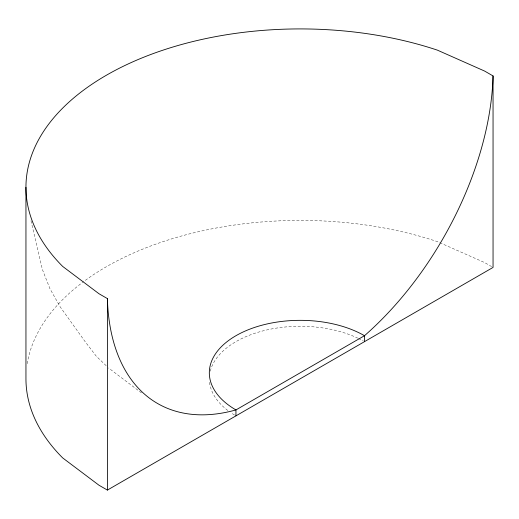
<?xml version="1.0" encoding="UTF-8"?>
<svg xmlns="http://www.w3.org/2000/svg" width="519" height="519" viewBox="0 0 519 519"><rect width="100%" height="100%" fill="white"/><g stroke="black" fill="none" stroke-linecap="round" stroke-linejoin="round"><path stroke-width="0.39" stroke-dasharray="2.6 1.95" d="M491.649 266.617L484.623 262.562L437.355 241.62A274.272 158.347 0 0 0 83.274 281.869M141.486 392.889L108.523 367.958M106.194 365.72L96.281 356.209L84.954 341.392L60.126 306.781L49.96 288.726L42.376 269.471L30.874 220.309M234.51 415.018A90.903 52.484 0 0 1 231.046 412.8M227.789 410.464A90.903 52.484 0 0 1 209.404 381.03M210.279 371.143A90.903 52.484 0 0 1 267.33 329.831A90.903 52.484 0 0 1 357.721 338.109M358.428 338.446A90.903 52.484 0 0 1 363.203 340.912M27.202 363.657A274.272 158.347 0 0 1 82.625 282.355"/><path stroke-width="0.78" d="M25.95 187.268L25.95 378.753A274.272 158.347 0 0 0 62.695 457.927L98.967 485.22L107.394 490.085L493.05 267.428L493.05 75.936L484.623 71.071L437.355 50.129A274.272 158.347 0 0 0 106.285 75.294A274.272 158.347 0 0 0 62.695 266.442L98.967 293.728L107.394 298.594A242.522 140.02 -60 0 0 235.944 409.926L235.944 415.862M364.5 341.645L364.5 335.709A242.522 140.02 -60 0 0 493.05 75.936M107.394 298.594L107.394 490.085M364.5 335.709L235.944 409.926A90.903 52.484 0 0 1 235.944 335.709A90.903 52.484 0 0 1 364.5 335.709"/></g></svg>
